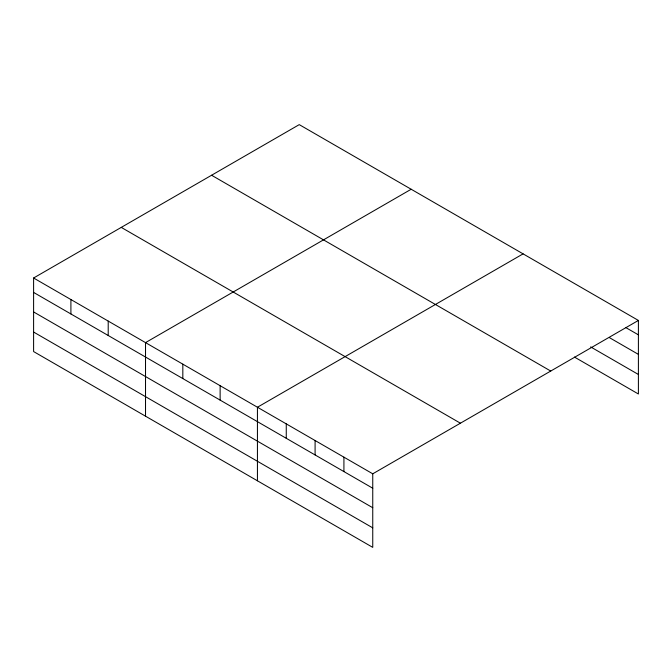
<?xml version="1.0" encoding="UTF-8"?>
<svg xmlns="http://www.w3.org/2000/svg" width="672" height="672" viewBox="0 0 672 672"><rect width="100%" height="100%" fill="white"/><g stroke="black" fill="none" stroke-linecap="round" stroke-linejoin="round"><path stroke-width="1.01" d="M372.75 507.738L372.75 473.81L33.6 278.006L33.6 351.565L372.75 547.369L372.75 507.738L33.6 311.934M574.442 357.067L638.4 393.994L638.4 320.435L299.25 124.631L33.6 278.006M411.172 189.252L145.522 342.619L145.522 416.178M523.093 253.865L257.435 407.24L257.435 480.791M372.75 473.81L638.4 320.435M625.792 327.566L638.4 334.849M609.571 337.722L638.4 354.371M590.654 346.912L638.4 374.472M211.588 175.249L550.738 371.053M121.262 227.396L460.412 423.2M33.6 292.421L372.75 488.225M33.6 332.044L372.75 527.848M343.921 457.17L343.921 471.584M315.092 440.521L315.092 454.936M286.264 423.881L286.264 438.295M220.13 385.703L220.13 400.109M182.826 364.165L182.826 378.571M108.209 321.082L108.209 335.496M70.904 299.544L70.904 313.958"/></g></svg>
